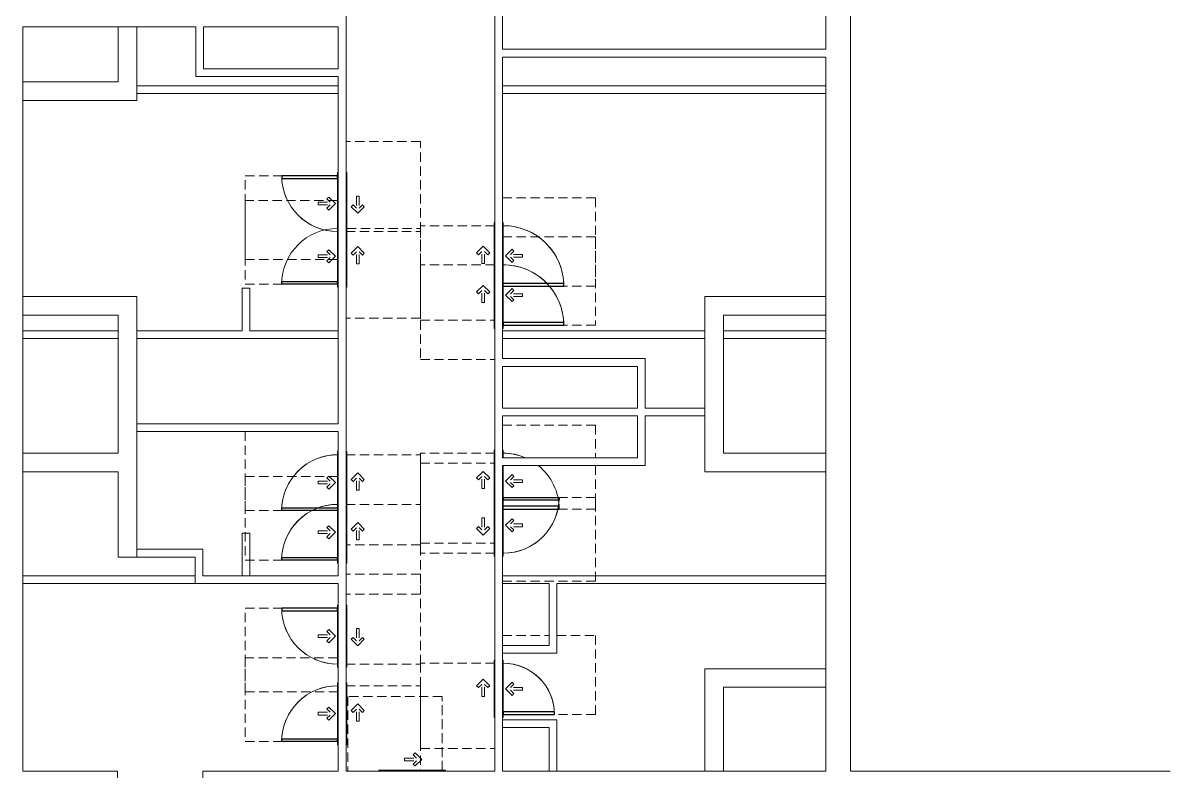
# Model space of a CAD drawing. Header units: inches. Extents: x -1352 to 84, y -1419 to 792.
# Drawn here: x -884 to -143, y -230 to 253 of the extents above; entities that cross this region are included whole.
import ezdxf

# ---------------------------------------------------------------- set-up
doc = ezdxf.new("R2010")
doc.units = ezdxf.units.IN
doc.header["$MEASUREMENT"] = 0
doc.linetypes.add('ADA Clearance', pattern=[9, 6, -3])
for name, color, linetype, lineweight in [('A-DOOR', 31, 'Continuous', 15), ('A-DOOR-FRAM', 31, 'Continuous', 15), ('A-WALL', 113, 'Continuous', 15), ('I-WALL', 2, 'Continuous', 15)]:
    doc.layers.add(name, color=color, linetype=linetype, lineweight=lineweight)

# ---------------------------------------------------------------- blocks, each defined once
blk = doc.blocks.new('Door-Single_CE_ - HM Door-2_ HM Frame-V8-ROOF')
at = {"layer": 'A-DOOR', "color": 253, "linetype": 'ADA Clearance'}
for p, q in [((-18, 50.5), (36.5, 50.5)), ((-18, 2.5), (-18, 50.5)), ((-2.02, 14.28), (-6.26, 10.04)), ((-2.02, 5.79), (-6.26, 10.04)), ((-0.78, 13.04), (-2.91, 10.91)), ((4.84, 10.91), (-2.91, 10.91)), ((4.84, 9.16), (-2.91, 9.16)), ((-0.78, 7.03), (-2.91, 9.16)), ((-0.78, 13.04), (-2.02, 14.28)), ((4.84, 10.91), (4.84, 9.16)), ((-0.78, 7.03), (-2.02, 5.79)), ((-36, -3), (-36, -62.5)), ((-4.26, -8.62), (-0.02, -4.37)), ((4.22, -8.62), (-0.02, -4.37)), ((18, -62.5), (18, -2.5)), ((-3.02, -9.85), (-4.26, -8.62)), ((-3.02, -9.85), (-0.89, -7.72)), ((-0.89, -15.47), (-0.89, -7.72)), ((0.86, -15.47), (0.86, -7.72)), ((2.99, -9.85), (0.86, -7.72)), ((2.99, -9.85), (4.22, -8.62)), ((0.86, -15.47), (-0.89, -15.47)), ((-36, -62.5), (18, -62.5))]:
    blk.add_line(p, q, dxfattribs=at)
at = {"layer": 'A-DOOR', "color": 8, "lineweight": 25}
for p, q in [((16.25, -39), (16.25, -3)), ((16.25, -3), (18, -3)), ((16.25, -39), (16.25, -3)), ((18, -3), (16.25, -3)), ((18, -3), (18, -39)), ((18, -3), (18, -39)), ((18, -39), (16.25, -39)), ((18, -39), (16.25, -39))]:
    blk.add_line(p, q, dxfattribs=at)
at = {"layer": 'A-DOOR', "color": 253}
for start in [179.5, 179.5, 179.5, 180.00117]:
    blk.add_arc((18, -3), 36, start, 270, dxfattribs=at)
at = {"layer": 'A-DOOR-FRAM', "color": 253}
for p, q in [((-20, 3), (20, 3)), ((-20, 2.5), (-20, 3)), ((20, 3), (20, 2.5)), ((-20, -3), (-20, -2.5)), ((20, -3), (-20, -3)), ((20, -2.5), (20, -3))]:
    blk.add_line(p, q, dxfattribs=at)
blk = doc.blocks.new('Door-Single_CE_ - HM Door-2_ HM Frame-V9-ROOF')
at = {"layer": 'A-DOOR', "color": 253, "linetype": 'ADA Clearance'}
for p, q in [((-18, 50.5), (40, 50.5)), ((-18, 2.5), (-18, 50.5)), ((40, 50.5), (40, 3)), ((-2.02, 14.28), (-6.26, 10.04)), ((-2.02, 5.79), (-6.26, 10.04)), ((-0.78, 13.04), (-2.91, 10.91)), ((4.84, 10.91), (-2.91, 10.91)), ((4.84, 9.16), (-2.91, 9.16)), ((-0.78, 7.03), (-2.91, 9.16)), ((-0.78, 13.04), (-2.02, 14.28)), ((4.84, 10.91), (4.84, 9.16)), ((-0.78, 7.03), (-2.02, 5.79)), ((-4.26, -8.62), (-0.02, -4.37)), ((4.22, -8.62), (-0.02, -4.37)), ((18, -62.5), (18, -3)), ((-3.02, -9.85), (-4.26, -8.62)), ((-3.02, -9.85), (-0.89, -7.72)), ((-0.89, -15.47), (-0.89, -7.72)), ((0.86, -15.47), (0.86, -7.72)), ((2.99, -9.85), (0.86, -7.72)), ((2.99, -9.85), (4.22, -8.62)), ((0.86, -15.47), (-0.89, -15.47)), ((-33, -62.5), (18, -62.5))]:
    blk.add_line(p, q, dxfattribs=at)
at = {"layer": 'A-DOOR', "color": 8, "lineweight": 25}
for p, q in [((16.25, -39), (16.25, -3)), ((16.25, -39), (16.25, -3)), ((18, -3), (18, -39)), ((18, -3), (18, -39)), ((18, -39), (16.25, -39)), ((18, -39), (16.25, -39))]:
    blk.add_line(p, q, dxfattribs=at)
at = {"layer": 'A-DOOR', "color": 253}
for start in [179.5, 179.5, 179.5, 180.00117]:
    blk.add_arc((18, -3), 36, start, 270, dxfattribs=at)
at = {"layer": 'A-DOOR-FRAM', "color": 253}
for p, q in [((-20, 3), (12, 3)), ((-20, 2.5), (-20, 3)), ((-20, -3), (-20, -2.5)), ((12, -3), (-20, -3))]:
    blk.add_line(p, q, dxfattribs=at)
blk = doc.blocks.new('Door-Single_CE_ - HM Door-2_ HM Frame-V10-ROOF')
at = {"layer": 'A-DOOR', "color": 253, "linetype": 'ADA Clearance'}
for p, q in [((-36, 62.5), (-15, 62.5)), ((-36, 2.5), (-36, 62.5)), ((-10, 62.5), (18, 62.5)), ((18, 62.5), (18, 3)), ((-0.89, 15.47), (-0.89, 7.72)), ((0.86, 15.47), (-0.89, 15.47)), ((0.86, 15.47), (0.86, 7.72)), ((-3.02, 9.85), (-4.26, 8.62)), ((-4.26, 8.62), (-0.02, 4.37)), ((-3.02, 9.85), (-0.89, 7.72)), ((4.22, 8.62), (-0.02, 4.37)), ((2.99, 9.85), (0.86, 7.72)), ((2.99, 9.85), (4.22, 8.62)), ((-18, -2.5), (-18, -50.5)), ((-2.02, -5.79), (-6.26, -10.04)), ((-0.78, -7.03), (-2.91, -9.16)), ((-0.78, -7.03), (-2.02, -5.79)), ((40, -50.5), (40, -3)), ((-2.02, -14.28), (-6.26, -10.04)), ((4.84, -9.16), (-2.91, -9.16)), ((4.84, -10.91), (-2.91, -10.91)), ((-0.78, -13.04), (-2.91, -10.91)), ((-0.78, -13.04), (-2.02, -14.28)), ((4.84, -10.91), (4.84, -9.16)), ((-18, -50.5), (40, -50.5))]:
    blk.add_line(p, q, dxfattribs=at)
at = {"layer": 'A-DOOR', "color": 8, "lineweight": 25}
for p, q in [((18, 39), (16.25, 39)), ((16.25, 39), (16.25, 3)), ((18, 39), (16.25, 39)), ((16.25, 39), (16.25, 3)), ((18, 3), (18, 39)), ((18, 3), (18, 39))]:
    blk.add_line(p, q, dxfattribs=at)
at = {"layer": 'A-DOOR', "color": 253}
for start, end in [(90, 141.1598), (90, 141.1598), (90, 141.1598), (90, 141.1598), (156.60183, 179.99883), (156.60183, 180.5), (156.60183, 180.5), (156.60183, 180.5)]:
    blk.add_arc((18, 3), 36, start, end, dxfattribs=at)
at = {"layer": 'A-DOOR-FRAM', "color": 253}
for p, q in [((-20, 3), (-15, 3)), ((-20, 2.5), (-20, 3)), ((-10, 3), (8.5, 3)), ((-20, -3), (-20, -2.5)), ((8.5, -3), (-20, -3))]:
    blk.add_line(p, q, dxfattribs=at)
blk = doc.blocks.new('Door-Single_CE_ - HM Door-2_ HM Frame-5154406-ROOF')
at = {"layer": 'A-DOOR', "color": 253, "linetype": 'ADA Clearance'}
for p, q in [((-37.5, 62.5), (19.5, 62.5)), ((-37.5, 2.5), (-37.5, 62.5)), ((19.5, 62.5), (19.5, 3)), ((-0.89, 15.47), (-0.89, 7.72)), ((0.86, 15.47), (-0.89, 15.47)), ((0.86, 15.47), (0.86, 7.72)), ((-3.02, 9.85), (-4.26, 8.62)), ((-4.26, 8.62), (-0.02, 4.37)), ((-3.02, 9.85), (-0.89, 7.72)), ((4.22, 8.62), (-0.02, 4.37)), ((2.99, 9.85), (0.86, 7.72)), ((2.99, 9.85), (4.22, 8.62)), ((-19.5, -2.5), (-19.5, -50.5)), ((-2.02, -5.79), (-6.26, -10.04)), ((-0.78, -7.03), (-2.91, -9.16)), ((-0.78, -7.03), (-2.02, -5.79)), ((41.5, -50.5), (41.5, -3)), ((-2.02, -14.28), (-6.26, -10.04)), ((4.84, -9.16), (-2.91, -9.16)), ((4.84, -10.91), (-2.91, -10.91)), ((-0.78, -13.04), (-2.91, -10.91)), ((-0.78, -13.04), (-2.02, -14.28)), ((4.84, -10.91), (4.84, -9.16)), ((-19.5, -50.5), (41.5, -50.5))]:
    blk.add_line(p, q, dxfattribs=at)
at = {"layer": 'A-DOOR', "color": 8, "lineweight": 25}
for p, q in [((19.5, 42), (17.75, 42)), ((17.75, 42), (17.75, 3)), ((19.5, 42), (17.75, 42)), ((17.75, 42), (17.75, 3)), ((19.5, 3), (19.5, 42)), ((19.5, 3), (19.5, 42))]:
    blk.add_line(p, q, dxfattribs=at)
at = {"layer": 'A-DOOR', "color": 253}
for end in [179.99883, 180.5, 180.48038, 180.48038]:
    blk.add_arc((19.5, 3), 39, 90, end, dxfattribs=at)
at = {"layer": 'A-DOOR-FRAM', "color": 253}
for p, q in [((-21.5, 3), (3.75, 3)), ((-21.5, 2.5), (-21.5, 3)), ((-21.5, -3), (-21.5, -2.5)), ((3.75, -3), (-21.5, -3))]:
    blk.add_line(p, q, dxfattribs=at)
blk = doc.blocks.new('Door-Single_CE_ - HM Door-2_ HM Frame-V12-ROOF')
at = {"layer": 'A-DOOR', "color": 253, "linetype": 'ADA Clearance'}
for p, q in [((-34.5, 62.5), (16.5, 62.5)), ((-34.5, 37.5), (-34.5, 62.5)), ((16.5, 62.5), (16.5, 2.5)), ((-34.5, 2.5), (-34.5, 32.5)), ((-0.89, 15.47), (-0.89, 7.72)), ((0.86, 15.47), (-0.89, 15.47)), ((0.86, 15.47), (0.86, 7.72)), ((-3.02, 9.85), (-4.26, 8.62)), ((-4.26, 8.62), (-0.02, 4.37)), ((-3.02, 9.85), (-0.89, 7.72)), ((4.22, 8.62), (-0.02, 4.37)), ((2.99, 9.85), (0.86, 7.72)), ((2.99, 9.85), (4.22, 8.62)), ((-16.5, -2.5), (-16.5, -50.5)), ((-2.02, -5.79), (-6.26, -10.04)), ((-0.78, -7.03), (-2.91, -9.16)), ((-0.78, -7.03), (-2.02, -5.79)), ((38.5, -50.5), (38.5, -2.5)), ((-2.02, -14.28), (-6.26, -10.04)), ((4.84, -9.16), (-2.91, -9.16)), ((4.84, -10.91), (-2.91, -10.91)), ((-0.78, -13.04), (-2.91, -10.91)), ((-0.78, -13.04), (-2.02, -14.28)), ((4.84, -10.91), (4.84, -9.16)), ((-16.5, -50.5), (38.5, -50.5))]:
    blk.add_line(p, q, dxfattribs=at)
at = {"layer": 'A-DOOR', "color": 8, "lineweight": 25}
for p, q in [((16.5, 36), (14.75, 36)), ((14.75, 36), (14.75, 3)), ((16.5, 36), (14.75, 36)), ((14.75, 36), (14.75, 3)), ((16.5, 3), (16.5, 36)), ((16.5, 3), (16.5, 36)), ((14.75, 3), (16.5, 3)), ((16.5, 3), (14.75, 3))]:
    blk.add_line(p, q, dxfattribs=at)
at = {"layer": 'A-DOOR', "color": 253}
for end in [179.99858, 180.5, 180.52223, 180.52223]:
    blk.add_arc((16.5, 3), 33, 90, end, dxfattribs=at)
at = {"layer": 'A-DOOR-FRAM', "color": 253}
for p, q in [((-18.5, 3), (18.5, 3)), ((-18.5, 2.5), (-18.5, 3)), ((18.5, 3), (18.5, 2.5)), ((-18.5, -3), (-18.5, -2.5)), ((18.5, -3), (-18.5, -3)), ((18.5, -2.5), (18.5, -3))]:
    blk.add_line(p, q, dxfattribs=at)
blk = doc.blocks.new('Door-Single_CE_ - HM Door-2_ HM Frame-5154440-ROOF')
at = {"layer": 'A-DOOR', "color": 253, "linetype": 'ADA Clearance'}
for p, q in [((-37.5, 68), (19.5, 68)), ((-37.5, 8), (-37.5, 68)), ((19.5, 68), (19.5, 8.5)), ((-3.02, 15.35), (-4.26, 14.12)), ((-3.02, 15.35), (-0.89, 13.22)), ((-0.89, 20.97), (-0.89, 13.22)), ((0.86, 20.97), (-0.89, 20.97)), ((0.86, 20.97), (0.86, 13.22)), ((2.99, 15.35), (0.86, 13.22)), ((2.99, 15.35), (4.22, 14.12)), ((-4.26, 14.12), (-0.02, 9.87)), ((4.22, 14.12), (-0.02, 9.87)), ((-19.5, -8.5), (-19.5, -56)), ((-2.02, -11.29), (-6.26, -15.54)), ((-0.78, -12.53), (-2.91, -14.66)), ((4.84, -14.66), (-2.91, -14.66)), ((-0.78, -12.53), (-2.02, -11.29)), ((4.84, -16.41), (4.84, -14.66)), ((41.5, -56), (41.5, -8)), ((-2.02, -19.78), (-6.26, -15.54)), ((4.84, -16.41), (-2.91, -16.41)), ((-0.78, -18.54), (-2.91, -16.41)), ((-0.78, -18.54), (-2.02, -19.78)), ((-19.5, -56), (41.5, -56))]:
    blk.add_line(p, q, dxfattribs=at)
at = {"layer": 'A-DOOR', "color": 8, "lineweight": 25}
for p, q in [((19.5, 47.5), (17.75, 47.5)), ((17.75, 47.5), (17.75, 8.5)), ((19.5, 47.5), (17.75, 47.5)), ((17.75, 47.5), (17.75, 8.5)), ((19.5, 8.5), (19.5, 47.5)), ((19.5, 8.5), (19.5, 47.5))]:
    blk.add_line(p, q, dxfattribs=at)
at = {"layer": 'A-DOOR', "color": 253}
for end in [179.99883, 179.99883, 179.99887, 179.99887]:
    blk.add_arc((19.5, 8.5), 39, 90, end, dxfattribs=at)
blk = doc.blocks.new('Door-Single_CE_ - HM Door-2_ HM Frame-V15-ROOF')
at = {"layer": 'A-DOOR', "color": 253, "linetype": 'ADA Clearance'}
for p, q in [((-18, 50.5), (40, 50.5)), ((-18, 3), (-18, 50.5)), ((40, 50.5), (40, 2.5)), ((-2.02, 14.28), (-6.26, 10.04)), ((-2.02, 5.79), (-6.26, 10.04)), ((-0.78, 13.04), (-2.91, 10.91)), ((4.84, 10.91), (-2.91, 10.91)), ((4.84, 9.16), (-2.91, 9.16)), ((-0.78, 7.03), (-2.91, 9.16)), ((-0.78, 13.04), (-2.02, 14.28)), ((4.84, 10.91), (4.84, 9.16)), ((-0.78, 7.03), (-2.02, 5.79)), ((-36, -3), (-36, -62.5)), ((-4.26, -8.62), (-0.02, -4.37)), ((4.22, -8.62), (-0.02, -4.37)), ((18, -62.5), (18, -2.5)), ((-3.02, -9.85), (-4.26, -8.62)), ((-3.02, -9.85), (-0.89, -7.72)), ((-0.89, -15.47), (-0.89, -7.72)), ((0.86, -15.47), (0.86, -7.72)), ((2.99, -9.85), (0.86, -7.72)), ((2.99, -9.85), (4.22, -8.62)), ((0.86, -15.47), (-0.89, -15.47)), ((-36, -62.5), (18, -62.5))]:
    blk.add_line(p, q, dxfattribs=at)
at = {"layer": 'A-DOOR', "color": 8, "lineweight": 25}
for p, q in [((16.25, -39), (16.25, -3)), ((16.25, -3), (18, -3)), ((16.25, -39), (16.25, -3)), ((18, -3), (16.25, -3)), ((18, -3), (18, -39)), ((18, -3), (18, -39)), ((18, -39), (16.25, -39)), ((18, -39), (16.25, -39))]:
    blk.add_line(p, q, dxfattribs=at)
at = {"layer": 'A-DOOR', "color": 253}
blk.add_arc((18, -3), 36, 180.00117, 270, dxfattribs=at)
blk.add_arc((18, -3), 36, 180.00117, 270, dxfattribs=at)
blk.add_arc((18, -3), 36, 180.00117, 270, dxfattribs=at)
blk.add_arc((18, -3), 36, 180.00117, 270, dxfattribs=at)
at = {"layer": 'A-DOOR-FRAM', "color": 253}
for p, q in [((-14, 3), (20, 3)), ((20, 3), (20, 2.5)), ((20, -3), (-14, -3)), ((20, -2.5), (20, -3))]:
    blk.add_line(p, q, dxfattribs=at)
blk = doc.blocks.new('Door-Single_CE_ - HM Door-2_ HM Frame-V17-ROOF')
at = {"layer": 'A-DOOR', "color": 253, "linetype": 'ADA Clearance'}
for p, q in [((-36, 62.5), (18, 62.5)), ((-36, 2.5), (-36, 62.5)), ((18, 62.5), (18, 2.5)), ((-0.89, 15.47), (-0.89, 7.72)), ((0.86, 15.47), (-0.89, 15.47)), ((0.86, 15.47), (0.86, 7.72)), ((-3.02, 9.85), (-4.26, 8.62)), ((-4.26, 8.62), (-0.02, 4.37)), ((-3.02, 9.85), (-0.89, 7.72)), ((4.22, 8.62), (-0.02, 4.37)), ((2.99, 9.85), (0.86, 7.72)), ((2.99, 9.85), (4.22, 8.62)), ((-18, -2.5), (-18, -50.5)), ((-2.02, -5.79), (-6.26, -10.04)), ((-0.78, -7.03), (-2.91, -9.16)), ((-0.78, -7.03), (-2.02, -5.79)), ((40, -50.5), (40, -2.5)), ((-2.02, -14.28), (-6.26, -10.04)), ((4.84, -9.16), (-2.91, -9.16)), ((4.84, -10.91), (-2.91, -10.91)), ((-0.78, -13.04), (-2.91, -10.91)), ((-0.78, -13.04), (-2.02, -14.28)), ((4.84, -10.91), (4.84, -9.16)), ((-18, -50.5), (40, -50.5))]:
    blk.add_line(p, q, dxfattribs=at)
at = {"layer": 'A-DOOR', "color": 8, "lineweight": 25}
for p, q in [((18, 39), (16.25, 39)), ((16.25, 39), (16.25, 3)), ((18, 39), (16.25, 39)), ((16.25, 39), (16.25, 3)), ((18, 3), (18, 39)), ((18, 3), (18, 39)), ((16.25, 3), (18, 3)), ((18, 3), (16.25, 3))]:
    blk.add_line(p, q, dxfattribs=at)
at = {"layer": 'A-DOOR', "color": 253}
for end in [179.99883, 180.5, 180.5, 180.5]:
    blk.add_arc((18, 3), 36, 90, end, dxfattribs=at)
at = {"layer": 'A-DOOR-FRAM', "color": 253}
for p, q in [((-20, 3), (20, 3)), ((-20, 2.5), (-20, 3)), ((20, 3), (20, 2.5)), ((-20, -3), (-20, -2.5)), ((20, -3), (-20, -3)), ((20, -2.5), (20, -3))]:
    blk.add_line(p, q, dxfattribs=at)
blk = doc.blocks.new('Door-Single_CE_ - HM Door-2_ HM Frame-5121650-ROOF')
at = {"layer": 'A-DOOR', "color": 253, "linetype": 'ADA Clearance'}
for p, q in [((-18, 50.5), (40, 50.5)), ((-18, 2.5), (-18, 50.5)), ((40, 50.5), (40, 2.5)), ((-2.02, 14.28), (-6.26, 10.04)), ((-2.02, 5.79), (-6.26, 10.04)), ((-0.78, 13.04), (-2.91, 10.91)), ((4.84, 10.91), (-2.91, 10.91)), ((4.84, 9.16), (-2.91, 9.16)), ((-0.78, 7.03), (-2.91, 9.16)), ((-0.78, 13.04), (-2.02, 14.28)), ((4.84, 10.91), (4.84, 9.16)), ((-0.78, 7.03), (-2.02, 5.79)), ((-36, -2.5), (-36, -62.5)), ((-4.26, -8.62), (-0.02, -4.37)), ((4.22, -8.62), (-0.02, -4.37)), ((18, -62.5), (18, -2.5)), ((-3.02, -9.85), (-4.26, -8.62)), ((-3.02, -9.85), (-0.89, -7.72)), ((-0.89, -15.47), (-0.89, -7.72)), ((0.86, -15.47), (0.86, -7.72)), ((2.99, -9.85), (0.86, -7.72)), ((2.99, -9.85), (4.22, -8.62)), ((0.86, -15.47), (-0.89, -15.47)), ((-36, -62.5), (18, -62.5))]:
    blk.add_line(p, q, dxfattribs=at)
at = {"layer": 'A-DOOR', "color": 8, "lineweight": 25}
for p, q in [((16.25, -39), (16.25, -3)), ((16.25, -3), (18, -3)), ((16.25, -39), (16.25, -3)), ((18, -3), (16.25, -3)), ((18, -3), (18, -39)), ((18, -3), (18, -39)), ((18, -39), (16.25, -39)), ((18, -39), (16.25, -39))]:
    blk.add_line(p, q, dxfattribs=at)
at = {"layer": 'A-DOOR', "color": 253}
for start in [179.5, 179.5, 179.5, 180.00117]:
    blk.add_arc((18, -3), 36, start, 270, dxfattribs=at)
at = {"layer": 'A-DOOR-FRAM', "color": 253}
for p, q in [((-20, 3), (20, 3)), ((-20, 2.5), (-20, 3)), ((20, 3), (20, 2.5)), ((-20, -3), (-20, -2.5)), ((20, -3), (-20, -3)), ((20, -2.5), (20, -3))]:
    blk.add_line(p, q, dxfattribs=at)
blk = doc.blocks.new('Door-Single_CE_ - HM Door-2_ HM Frame-V18-ROOF')
at = {"layer": 'A-DOOR', "color": 253, "linetype": 'ADA Clearance'}
for p, q in [((-37.5, 62.5), (19.5, 62.5)), ((-37.5, 2.5), (-37.5, 62.5)), ((19.5, 62.5), (19.5, 2.5)), ((-0.89, 15.47), (-0.89, 7.72)), ((0.86, 15.47), (-0.89, 15.47)), ((0.86, 15.47), (0.86, 7.72)), ((-3.02, 9.85), (-4.26, 8.62)), ((-4.26, 8.62), (-0.02, 4.37)), ((-3.02, 9.85), (-0.89, 7.72)), ((4.22, 8.62), (-0.02, 4.37)), ((2.99, 9.85), (0.86, 7.72)), ((2.99, 9.85), (4.22, 8.62)), ((-19.5, -2.5), (-19.5, -50.5)), ((-2.02, -5.79), (-6.26, -10.04)), ((-0.78, -7.03), (-2.91, -9.16)), ((-0.78, -7.03), (-2.02, -5.79)), ((41.5, -50.5), (41.5, -2.5)), ((-2.02, -14.28), (-6.26, -10.04)), ((4.84, -9.16), (-2.91, -9.16)), ((4.84, -10.91), (-2.91, -10.91)), ((-0.78, -13.04), (-2.91, -10.91)), ((-0.78, -13.04), (-2.02, -14.28)), ((4.84, -10.91), (4.84, -9.16)), ((-19.5, -50.5), (41.5, -50.5))]:
    blk.add_line(p, q, dxfattribs=at)
at = {"layer": 'A-DOOR', "color": 8, "lineweight": 25}
for p, q in [((19.5, 42), (17.75, 42)), ((17.75, 42), (17.75, 3)), ((19.5, 42), (17.75, 42)), ((17.75, 42), (17.75, 3)), ((19.5, 3), (19.5, 42)), ((19.5, 3), (19.5, 42)), ((17.75, 3), (19.5, 3)), ((19.5, 3), (17.75, 3))]:
    blk.add_line(p, q, dxfattribs=at)
at = {"layer": 'A-DOOR', "color": 253}
for end in [179.99883, 180.5, 180.48038, 180.48038]:
    blk.add_arc((19.5, 3), 39, 90, end, dxfattribs=at)
at = {"layer": 'A-DOOR-FRAM', "color": 253}
for p, q in [((-21.5, 3), (21.5, 3)), ((-21.5, 2.5), (-21.5, 3)), ((21.5, 3), (21.5, 2.5)), ((-21.5, -3), (-21.5, -2.5)), ((21.5, -3), (-21.5, -3)), ((21.5, -2.5), (21.5, -3))]:
    blk.add_line(p, q, dxfattribs=at)
blk = doc.blocks.new('Door-Single_CE_ - HM Door-2_ HM Frame-V21-ROOF')
at = {"layer": 'A-DOOR', "color": 253, "linetype": 'ADA Clearance'}
for p, q in [((-37.5, 68), (19.5, 68)), ((-37.5, 8), (-37.5, 68)), ((19.5, 68), (19.5, 8)), ((-3.02, 15.35), (-4.26, 14.12)), ((-3.02, 15.35), (-0.89, 13.22)), ((-0.89, 20.97), (-0.89, 13.22)), ((0.86, 20.97), (-0.89, 20.97)), ((0.86, 20.97), (0.86, 13.22)), ((2.99, 15.35), (0.86, 13.22)), ((2.99, 15.35), (4.22, 14.12)), ((-4.26, 14.12), (-0.02, 9.87)), ((4.22, 14.12), (-0.02, 9.87)), ((-19.5, -8), (-19.5, -56)), ((-2.02, -11.29), (-6.26, -15.54)), ((-0.78, -12.53), (-2.91, -14.66)), ((4.84, -14.66), (-2.91, -14.66)), ((-0.78, -12.53), (-2.02, -11.29)), ((4.84, -16.41), (4.84, -14.66)), ((41.5, -56), (41.5, -8)), ((-2.02, -19.78), (-6.26, -15.54)), ((4.84, -16.41), (-2.91, -16.41)), ((-0.78, -18.54), (-2.91, -16.41)), ((-0.78, -18.54), (-2.02, -19.78)), ((-19.5, -56), (41.5, -56))]:
    blk.add_line(p, q, dxfattribs=at)
at = {"layer": 'A-DOOR', "color": 8, "lineweight": 25}
for p, q in [((19.5, 47.5), (17.75, 47.5)), ((17.75, 47.5), (17.75, 8.5)), ((19.5, 47.5), (17.75, 47.5)), ((17.75, 47.5), (17.75, 8.5)), ((19.5, 8.5), (19.5, 47.5)), ((19.5, 8.5), (19.5, 47.5)), ((17.75, 8.5), (19.5, 8.5)), ((19.5, 8.5), (17.75, 8.5))]:
    blk.add_line(p, q, dxfattribs=at)
at = {"layer": 'A-DOOR', "color": 253}
for end in [179.99883, 180.5, 180.48038, 180.48038]:
    blk.add_arc((19.5, 8.5), 39, 90, end, dxfattribs=at)
at = {"layer": 'A-DOOR-FRAM', "color": 253}
for p, q in [((-21.5, 8.5), (21.5, 8.5)), ((-21.5, 8), (-21.5, 8.5)), ((21.5, 8.5), (21.5, 8)), ((-21.5, -8.5), (-21.5, -8)), ((21.5, -8.5), (-21.5, -8.5)), ((21.5, -8), (21.5, -8.5))]:
    blk.add_line(p, q, dxfattribs=at)

msp = doc.modelspace()

# ---------------------------------------------------------------- linework, layer by layer
at = {"layer": 'A-WALL', "color": 253}
for p, q in [((-822.09, 214.78), (-822.09, 250.28)), ((-810.09, 250.28), (-810.09, 202.78)), ((-883.54, 214.78), (-822.09, 214.78)), ((-810.09, 202.78), (-883.54, 202.78)), ((-883.54, 76.28), (-810.09, 76.28)), ((-810.09, 76.28), (-810.09, -5.72)), ((-443.54, 4.28), (-443.54, 76.28)), ((-443.54, 76.28), (-365.54, 76.28)), ((-822.09, 64.28), (-883.54, 64.28)), ((-822.09, -24.72), (-822.09, 64.28)), ((-431.54, 64.28), (-431.54, -24.72)), ((-365.54, 64.28), (-431.54, 64.28)), ((-443.54, -36.72), (-443.54, -0.72)), ((-810.09, -10.72), (-810.09, -86.72)), ((-883.54, -24.72), (-822.09, -24.72)), ((-431.54, -24.72), (-365.54, -24.72)), ((-822.09, -36.72), (-883.54, -36.72)), ((-822.09, -91.72), (-822.09, -36.72)), ((-365.54, -36.72), (-443.54, -36.72)), ((-822.09, -91.72), (-810.09, -91.72)), ((-443.54, -163.72), (-365.54, -163.72)), ((-443.54, -229.72), (-443.54, -163.72)), ((-365.54, -175.72), (-431.54, -175.72)), ((-431.54, -175.72), (-431.54, -229.72))]:
    msp.add_line(p, q, dxfattribs=at)
at = {"layer": 'I-WALL', "color": 253}
for p, q in [((-349.54, 712.28), (-349.54, -229.72)), ((-675.09, 696.28), (-675.09, -229.72)), ((-579.09, -229.72), (-579.09, 696.28)), ((-365.54, 235.78), (-365.54, 696.28)), ((-574.09, 429.78), (-574.09, 235.78)), ((-883.54, 250.28), (-883.54, -229.72)), ((-772.09, 250.28), (-883.54, 250.28)), ((-772.09, 218.28), (-772.09, 250.28)), ((-680.09, 250.28), (-767.09, 250.28)), ((-767.09, 250.28), (-767.09, 223.28)), ((-680.09, 223.28), (-680.09, 250.28)), ((-574.09, 235.78), (-365.54, 235.78)), ((-574.09, 230.78), (-574.09, 36.28)), ((-365.54, 230.78), (-574.09, 230.78)), ((-365.54, -229.72), (-365.54, 230.78)), ((-767.09, 223.28), (-680.09, 223.28)), ((-680.09, 218.28), (-772.09, 218.28)), ((-680.09, -5.72), (-680.09, 218.28)), ((-810.09, 212.28), (-680.09, 212.28)), ((-680.09, 207.28), (-810.09, 207.28)), ((-574.09, 212.28), (-365.54, 212.28)), ((-365.54, 207.28), (-574.09, 207.28)), ((-742.09, 54.28), (-742.09, 81.78)), ((-737.09, 81.78), (-742.09, 81.78)), ((-737.09, 81.78), (-737.09, 54.28)), ((-883.54, 54.28), (-822.09, 54.28)), ((-810.09, 54.28), (-742.09, 54.28)), ((-737.09, 54.28), (-680.09, 54.28)), ((-574.09, 54.28), (-443.54, 54.28)), ((-431.54, 54.28), (-365.54, 54.28)), ((-822.09, 49.28), (-883.54, 49.28)), ((-680.09, 49.28), (-810.09, 49.28)), ((-443.54, 49.28), (-574.09, 49.28)), ((-365.54, 49.28), (-431.54, 49.28)), ((-574.09, 36.28), (-482.09, 36.28)), ((-574.09, 31.28), (-574.09, 4.28)), ((-487.09, 31.28), (-574.09, 31.28)), ((-487.09, 4.28), (-487.09, 31.28)), ((-482.09, 36.28), (-482.09, 4.28)), ((-574.09, 4.28), (-487.09, 4.28)), ((-482.09, 4.28), (-443.54, 4.28)), ((-443.54, -0.72), (-443.54, 4.28)), ((-810.09, -5.72), (-680.09, -5.72)), ((-810.09, -5.72), (-810.09, -10.72)), ((-487.09, -0.72), (-574.09, -0.72)), ((-574.09, -0.72), (-574.09, -27.72)), ((-487.09, -27.72), (-487.09, -0.72)), ((-443.54, -0.72), (-482.09, -0.72)), ((-482.09, -0.72), (-482.09, -32.72)), ((-680.09, -10.72), (-810.09, -10.72)), ((-680.09, -103.72), (-680.09, -10.72)), ((-574.09, -27.72), (-487.09, -27.72)), ((-574.09, -32.72), (-574.09, -229.72)), ((-482.09, -32.72), (-574.09, -32.72)), ((-742.09, -103.72), (-742.09, -76.22)), ((-737.09, -76.22), (-742.09, -76.22)), ((-737.09, -76.22), (-737.09, -103.72)), ((-810.09, -86.72), (-767.4, -86.72)), ((-810.09, -86.72), (-810.09, -91.72)), ((-767.4, -86.72), (-767.4, -103.72)), ((-772.4, -91.72), (-810.09, -91.72)), ((-772.4, -108.72), (-772.4, -91.72)), ((-883.54, -103.72), (-772.4, -103.72)), ((-680.09, -108.72), (-883.54, -108.72)), ((-767.4, -103.72), (-680.09, -103.72)), ((-680.09, -229.72), (-680.09, -108.72)), ((-574.09, -103.72), (-365.54, -103.72)), ((-544.09, -108.72), (-574.09, -108.72)), ((-544.09, -148.72), (-544.09, -108.72)), ((-365.54, -108.72), (-539.09, -108.72)), ((-539.09, -108.72), (-539.09, -153.72)), ((-574.09, -148.72), (-544.09, -148.72)), ((-539.09, -153.72), (-574.09, -153.72)), ((-574.09, -196.72), (-539.09, -196.72)), ((-539.09, -196.72), (-539.09, -229.72)), ((-544.09, -201.72), (-574.09, -201.72)), ((-544.09, -229.72), (-544.09, -201.72)), ((-883.54, -229.72), (-822.49, -229.72)), ((-822.49, -229.72), (-822.49, -245.72)), ((-767.4, -229.72), (-680.09, -229.72)), ((-767.4, -229.72), (-767.4, -245.72)), ((-675.09, -229.72), (-579.09, -229.72)), ((-574.09, -229.72), (-365.54, -229.72)), ((-349.54, -229.72), (-143.4, -229.72))]:
    msp.add_line(p, q, dxfattribs=at)

# ---------------------------------------------------------------- block references
at = {"layer": 'A-DOOR', "color": 253}
for name, p, rotation in [('Door-Single_CE_ - HM Door-2_ HM Frame-V17-ROOF', (-677.59, 136.28), 89.99999999999969), ('Door-Single_CE_ - HM Door-2_ HM Frame-V15-ROOF', (-677.59, 102.28), 269.9999999999997), ('Door-Single_CE_ - HM Door-2_ HM Frame-5154406-ROOF', (-576.59, 102.53), 269.9999999999997), ('Door-Single_CE_ - HM Door-2_ HM Frame-V18-ROOF', (-576.59, 77.28), 269.9999999999997), ('Door-Single_CE_ - HM Door-2_ HM Frame-V10-ROOF', (-576.59, -42.72), 269.9999999999997), ('Door-Single_CE_ - HM Door-2_ HM Frame-V9-ROOF', (-677.59, -43.72), 269.9999999999997), ('Door-Single_CE_ - HM Door-2_ HM Frame-5121650-ROOF', (-576.59, -71.22), 89.99999999999972), ('Door-Single_CE_ - HM Door-2_ HM Frame-5121650-ROOF', (-677.59, -75.72), 269.9999999999997), ('Door-Single_CE_ - HM Door-2_ HM Frame-V17-ROOF', (-677.59, -142.72), 89.99999999999969), ('Door-Single_CE_ - HM Door-2_ HM Frame-V12-ROOF', (-576.59, -176.72), 269.9999999999997), ('Door-Single_CE_ - HM Door-2_ HM Frame-V8-ROOF', (-677.59, -192.72), 269.9999999999997), ('Door-Single_CE_ - HM Door-2_ HM Frame-5154440-ROOF', (-632.49, -237.72), 180), ('Door-Single_CE_ - HM Door-2_ HM Frame-V21-ROOF', (-632.49, -237.72), 180)]:
    msp.add_blockref(name, p, dxfattribs=dict(at, rotation=rotation))

doc.saveas('drawing.dxf')
